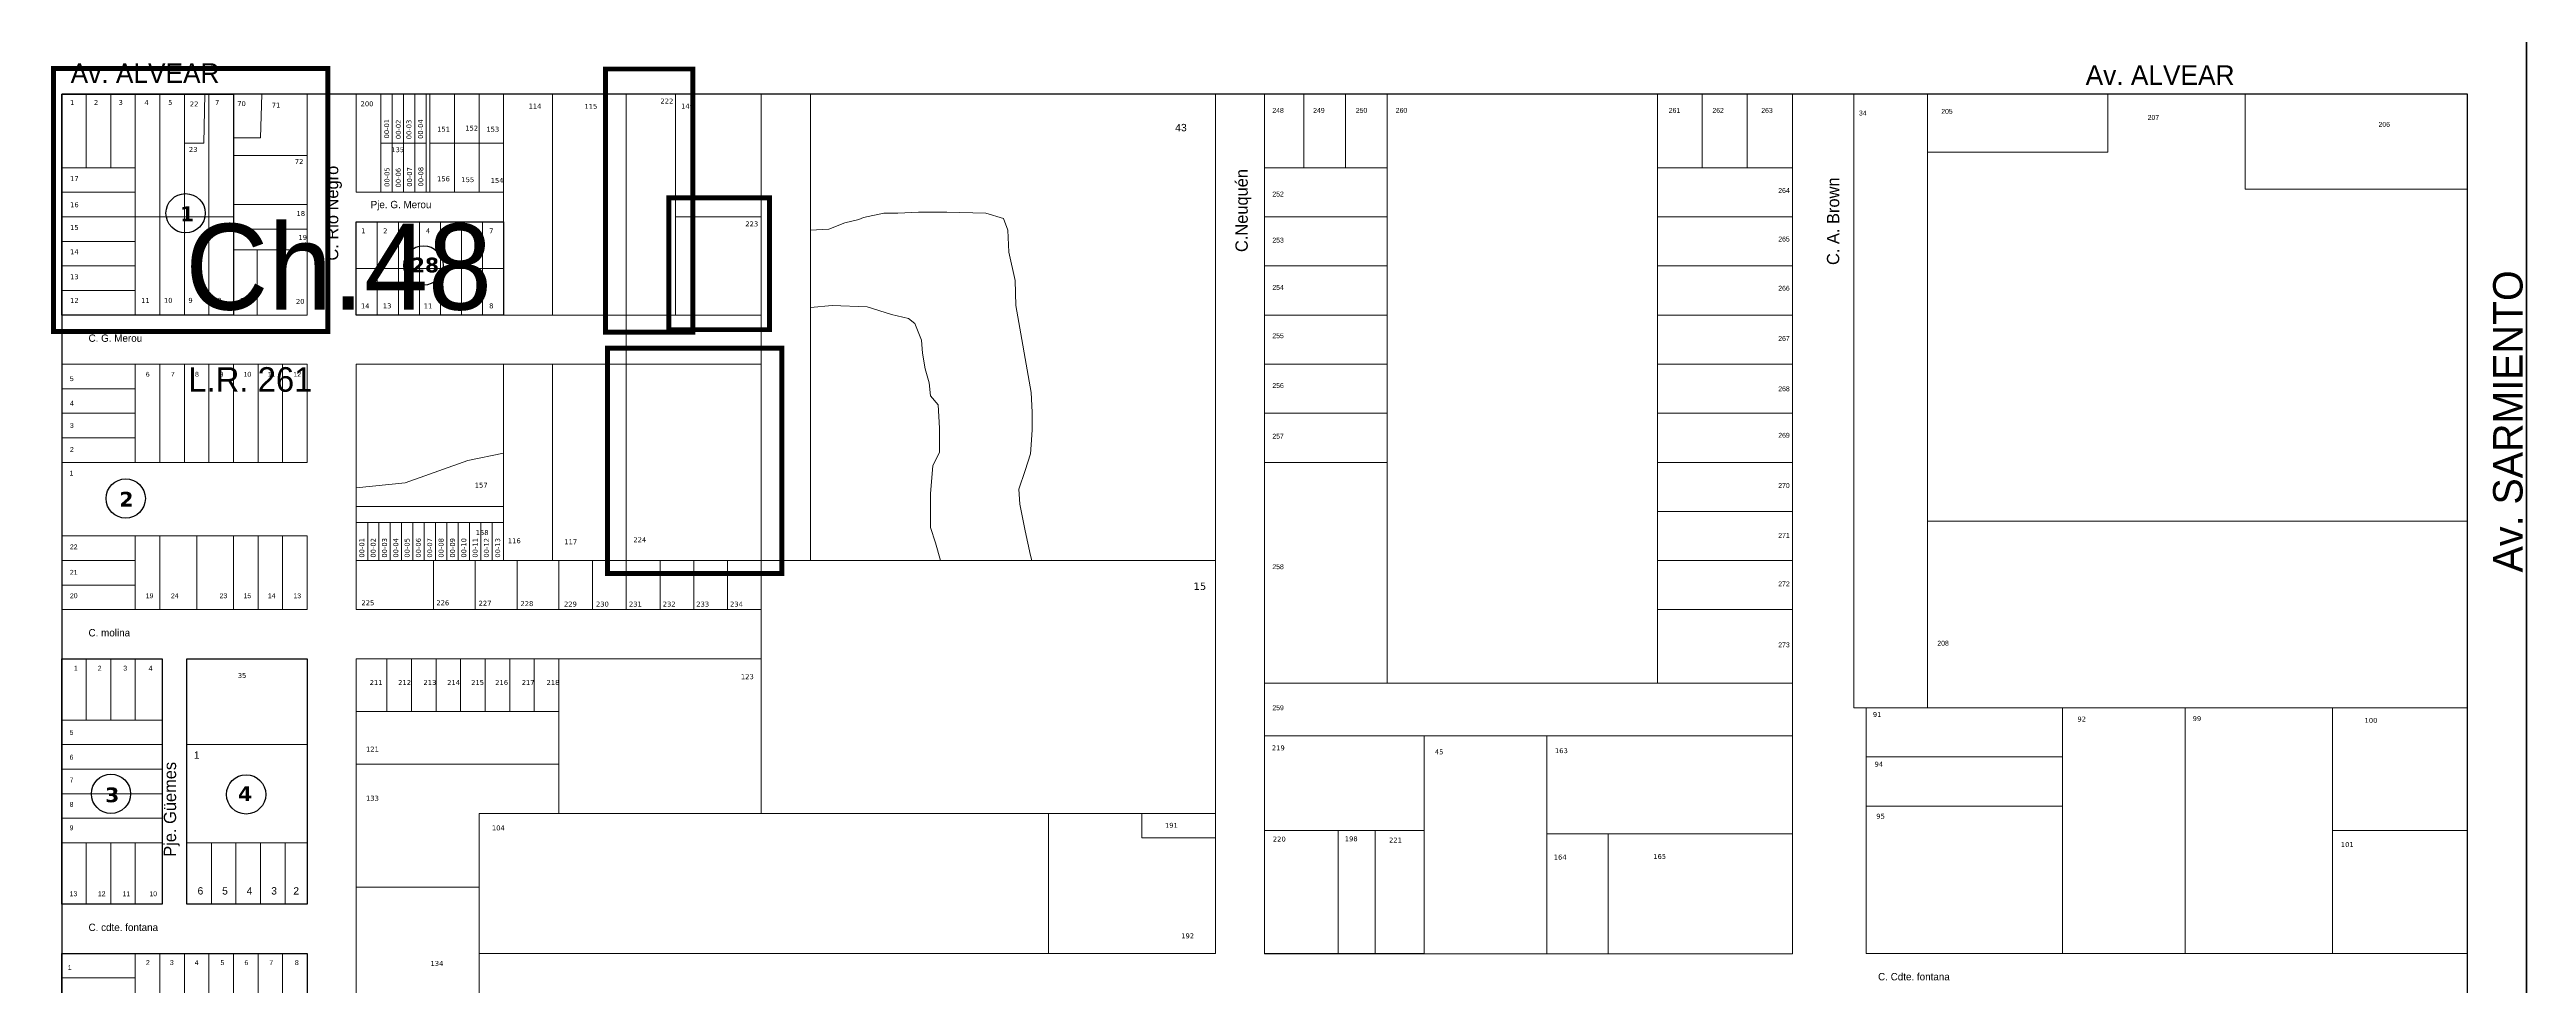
# Model space of a CAD drawing. Header units: millimetres. Extents: x 0 to 6558, y 60 to 10727.
# Drawn here: x 3195 to 4204, y 7032 to 7413 of the extents above; entities that cross this region are included whole.
import ezdxf

# ---------------------------------------------------------------- set-up
doc = ezdxf.new("R2010")
doc.units = ezdxf.units.MM
for name, color, linetype in [('0 NOMBRE DE CALLES', 255, 'Continuous'), ('0 N° DE MANZANA', 255, 'Continuous'), ('0 Nº DE LOTE', 251, 'Continuous'), ('0 SIG - CHACRAS', 253, 'Continuous'), ('0 SIG - MANZANAS', 253, 'Continuous')]:
    doc.layers.add(name, color=color, linetype=linetype)
for name, color, linetype, lineweight in [('0 N° CHACRAS', 253, 'Continuous', 35), ('0 N° DE PARCELA', 255, 'Continuous', 25), ('0 SIG - PARCELAS', 252, 'Continuous', 18), ('RECUADRO', 7, 'Continuous', 18)]:
    doc.layers.add(name, color=color, linetype=linetype, lineweight=lineweight)
doc.layers.add('auxiliares', color=3, linetype='Continuous', plot=False)
doc.styles.get("Standard").update_dxf_attribs({"font": 'arial.ttf'})
doc.styles.add('STYLE1', font='arial.ttf')

msp = doc.modelspace()

# ---------------------------------------------------------------- linework, layer by layer
at = {"layer": '0 N° DE MANZANA'}
for centre in [(3250.457, 7346.57), (3347.342, 7325.316), (3226.064, 7230.382), (3220.063, 7110.105), (3275.106, 7109.851)]:
    msp.add_circle(centre, 8, dxfattribs=at)
at = {"layer": '0 SIG - CHACRAS'}
msp.add_lwpolyline([(3199.979, 6420.105), (4179.979, 6420.105), (4179.979, 7395.105), (3199.979, 7395.105)], close=True, dxfattribs=at)
at = {"layer": '0 SIG - MANZANAS'}
for points in [[(3199.979, 7395.105), (3269.979, 7395.105), (3269.979, 7305.105), (3199.979, 7305.105)], [(3319.979, 7343.105), (3379.969, 7343.105), (3379.969, 7305.105), (3319.979, 7305.105)], [(3199.979, 7165.105), (3240.979, 7165.105), (3240.979, 7065.105), (3199.979, 7065.105)], [(3250.979, 7165.105), (3299.979, 7165.105), (3299.979, 7065.105), (3250.979, 7065.105)], [(3199.979, 7045.105), (3299.979, 7045.105), (3299.979, 6995.105), (3199.979, 6995.105)]]:
    msp.add_lwpolyline(points, close=True, dxfattribs=at)
at = {"layer": '0 SIG - PARCELAS'}
for p, q in [((3269.979, 7345.105), (3269.979, 7395.105)), ((3349.979, 7395.105), (3349.979, 7355.105)), ((3379.979, 7345.105), (3379.979, 7305.105)), ((3229.979, 7245.105), (3229.979, 7285.105)), ((3199.979, 7245.105), (3299.979, 7245.105)), ((3229.979, 7185.105), (3229.979, 7215.105))]:
    msp.add_line(p, q, dxfattribs=at)
for points in [[(3209.979, 7365.105), (3199.979, 7365.105), (3199.979, 7395.105), (3209.979, 7395.105)], [(3209.979, 7365.105), (3199.979, 7365.105), (3199.979, 7395.105), (3209.979, 7395.105)], [(3209.979, 7365.105), (3219.979, 7365.105), (3219.979, 7395.105), (3209.979, 7395.105)], [(3209.979, 7365.105), (3219.979, 7365.105), (3219.979, 7395.105), (3209.979, 7395.105)], [(3219.979, 7365.105), (3229.979, 7365.105), (3229.979, 7395.105), (3219.979, 7395.105)], [(3219.979, 7365.105), (3229.979, 7365.105), (3229.979, 7395.105), (3219.979, 7395.105)], [(3229.979, 7345.105), (3239.979, 7345.105), (3239.979, 7395.105), (3229.979, 7395.105)], [(3229.979, 7345.105), (3239.979, 7345.105), (3239.979, 7395.105), (3229.979, 7395.105)], [(3239.979, 7345.105), (3249.979, 7345.105), (3249.979, 7395.105), (3239.979, 7395.105)], [(3239.979, 7345.105), (3249.979, 7345.105), (3249.979, 7395.105), (3239.979, 7395.105)], [(3249.979, 7345.105), (3259.979, 7345.105), (3259.979, 7395.105), (3249.979, 7395.105)], [(3259.979, 7345.105), (3269.979, 7345.105), (3269.979, 7395.105), (3259.979, 7395.105)], [(3299.979, 7370.105), (3269.979, 7370.105), (3269.979, 7377.305), (3280.929, 7377.305), (3281.529, 7395.115), (3299.979, 7395.115)], [(3280.929, 7377.305), (3269.979, 7377.305), (3269.979, 7395.105), (3281.529, 7395.105)], [(3329.979, 7355.105), (3319.979, 7355.105), (3319.979, 7395.105), (3329.979, 7395.105)], [(3319.979, 7395.105), (3379.979, 7395.105), (3379.979, 7355.105), (3319.979, 7355.105)], [(3329.979, 7355.105), (3349.979, 7355.105), (3349.979, 7395.105), (3329.979, 7395.105)], [(3334.629, 7375.105), (3339.229, 7375.105), (3339.229, 7395.105), (3334.629, 7395.105)], [(3339.229, 7375.105), (3343.829, 7375.105), (3343.829, 7395.105), (3339.229, 7395.105)], [(3343.829, 7375.105), (3348.479, 7375.105), (3348.479, 7395.105), (3343.829, 7395.105)], [(3348.479, 7355.105), (3349.979, 7355.105), (3349.979, 7395.105), (3348.479, 7395.105)], [(3349.979, 7375.105), (3359.979, 7375.105), (3359.979, 7395.105), (3349.979, 7395.105)], [(3359.979, 7375.105), (3369.979, 7375.105), (3369.979, 7395.105), (3359.979, 7395.105)], [(3369.979, 7375.105), (3379.979, 7375.105), (3379.979, 7395.105), (3369.979, 7395.105)], [(3379.979, 7395.105), (3399.979, 7395.105), (3399.979, 7305.105), (3379.979, 7305.105)], [(3399.979, 7395.105), (3429.979, 7395.105), (3429.979, 7305.105), (3399.979, 7305.105)], [(3449.979, 7395.105), (3429.979, 7395.105), (3429.979, 7205.105), (3484.979, 7205.105), (3484.979, 7345.105), (3449.979, 7345.105), (3449.979, 7395.105)], [(3429.979, 7395.105), (3449.979, 7395.105), (3449.979, 7305.105), (3429.979, 7305.105)], [(3449.979, 7395.105), (3484.979, 7395.105), (3484.979, 7345.105), (3449.979, 7345.105)], [(3504.979, 7395.105), (3669.979, 7395.105), (3669.979, 7205.105), (3504.979, 7205.105)], [(3504.979, 7395.105), (3669.979, 7395.105), (3669.979, 7205.105), (3504.979, 7205.105)], [(3689.979, 7395.105), (3705.979, 7395.105), (3705.979, 7365.105), (3689.979, 7365.105)], [(3689.979, 7395.105), (3904.979, 7395.105), (3904.979, 7044.905), (3689.979, 7044.905)], [(3705.979, 7395.105), (3722.979, 7395.105), (3722.979, 7365.105), (3705.979, 7365.105)], [(3722.979, 7395.105), (3739.979, 7395.105), (3739.979, 7365.105), (3722.979, 7365.105)], [(3739.979, 7395.105), (3849.979, 7395.105), (3849.979, 7155.105), (3739.979, 7155.105)], [(3849.979, 7395.105), (3868.279, 7395.105), (3868.279, 7365.105), (3849.979, 7365.105)], [(3868.279, 7395.105), (3886.579, 7395.105), (3886.579, 7365.105), (3868.279, 7365.105)], [(3886.579, 7395.105), (3904.979, 7395.105), (3904.979, 7365.105), (3886.579, 7365.105)], [(3929.979, 7395.105), (3959.979, 7395.105), (3959.979, 7145.105), (3929.979, 7145.105)], [(3959.979, 7395.105), (4033.459, 7395.105), (4033.459, 7371.405), (3959.979, 7371.405)], [(4089.439, 7395.105), (4179.979, 7395.105), (4179.979, 7356.405), (4089.439, 7356.405)], [(3299.979, 7350.105), (3269.979, 7350.105), (3269.979, 7370.105), (3299.979, 7370.105)], [(3329.979, 7355.105), (3334.629, 7355.105), (3334.629, 7375.105), (3329.979, 7375.105)], [(3334.629, 7355.105), (3339.229, 7355.105), (3339.229, 7375.105), (3334.629, 7375.105)], [(3343.829, 7355.105), (3348.479, 7355.105), (3348.479, 7375.105), (3343.829, 7375.105)], [(3349.979, 7355.105), (3359.979, 7355.105), (3359.979, 7375.105), (3349.979, 7375.105)], [(3359.979, 7355.105), (3369.979, 7355.105), (3369.979, 7375.105), (3359.979, 7375.105)], [(3369.979, 7355.105), (3379.979, 7355.105), (3379.979, 7375.105), (3369.979, 7375.105)], [(3199.979, 7355.105), (3229.979, 7355.105), (3229.979, 7365.105), (3199.979, 7365.105)], [(3199.979, 7355.105), (3229.979, 7355.105), (3229.979, 7365.105), (3199.979, 7365.105)], [(3689.979, 7365.105), (3739.979, 7365.105), (3739.979, 7345.105), (3689.979, 7345.105)], [(3849.979, 7365.105), (3904.979, 7365.105), (3904.979, 7345.105), (3849.979, 7345.105)], [(3199.979, 7345.105), (3229.979, 7345.105), (3229.979, 7355.105), (3199.979, 7355.105)], [(3199.979, 7345.105), (3229.979, 7345.105), (3229.979, 7355.105), (3199.979, 7355.105)], [(3269.979, 7340.105), (3299.979, 7340.105), (3299.979, 7350.105), (3269.979, 7350.105)], [(3199.979, 7335.105), (3229.979, 7335.105), (3229.979, 7345.105), (3199.979, 7345.105)], [(3229.979, 7305.105), (3239.979, 7305.105), (3239.979, 7345.105), (3229.979, 7345.105)], [(3239.979, 7305.105), (3249.979, 7305.105), (3249.979, 7345.105), (3239.979, 7345.105)], [(3249.979, 7305.105), (3259.979, 7305.105), (3259.979, 7345.105), (3249.979, 7345.105)], [(3259.979, 7305.105), (3269.979, 7305.105), (3269.979, 7345.105), (3259.979, 7345.105)], [(3299.979, 7340.105), (3269.979, 7340.105), (3269.979, 7331.605), (3299.979, 7331.605)], [(3319.979, 7324.105), (3328.549, 7324.105), (3328.549, 7343.105), (3319.979, 7343.105)], [(3328.549, 7324.105), (3337.119, 7324.105), (3337.119, 7343.105), (3328.549, 7343.105)], [(3337.119, 7324.105), (3345.689, 7324.105), (3345.689, 7343.105), (3337.119, 7343.105)], [(3345.689, 7324.105), (3354.259, 7324.105), (3354.259, 7343.105), (3345.689, 7343.105)], [(3354.259, 7324.105), (3362.829, 7324.105), (3362.829, 7343.105), (3354.259, 7343.105)], [(3362.829, 7324.105), (3371.399, 7324.105), (3371.399, 7343.105), (3362.829, 7343.105)], [(3371.399, 7324.105), (3379.969, 7324.105), (3379.969, 7343.105), (3371.399, 7343.105)], [(3449.979, 7345.105), (3484.979, 7345.105), (3484.979, 7305.105), (3449.979, 7305.105)], [(3689.979, 7345.105), (3739.979, 7345.105), (3739.979, 7325.105), (3689.979, 7325.105)], [(3849.979, 7345.105), (3904.979, 7345.105), (3904.979, 7325.105), (3849.979, 7325.105)], [(3199.979, 7325.105), (3229.979, 7325.105), (3229.979, 7335.105), (3199.979, 7335.105)], [(3199.979, 7315.105), (3229.979, 7315.105), (3229.979, 7325.105), (3199.979, 7325.105)], [(3269.979, 7305.105), (3279.629, 7305.105), (3279.629, 7331.605), (3269.979, 7331.605)], [(3299.979, 7331.605), (3279.629, 7331.605), (3279.629, 7305.105), (3299.979, 7305.105)], [(3689.979, 7325.105), (3739.979, 7325.105), (3739.979, 7305.105), (3689.979, 7305.105)], [(3849.979, 7325.105), (3904.979, 7325.105), (3904.979, 7305.105), (3849.979, 7305.105)], [(3199.979, 7305.105), (3229.979, 7305.105), (3229.979, 7315.105), (3199.979, 7315.105)], [(3319.979, 7305.105), (3328.549, 7305.105), (3328.549, 7324.105), (3319.979, 7324.105)], [(3328.549, 7305.105), (3337.119, 7305.105), (3337.119, 7324.105), (3328.549, 7324.105)], [(3337.119, 7305.105), (3345.689, 7305.105), (3345.689, 7324.105), (3337.119, 7324.105)], [(3345.689, 7305.105), (3354.259, 7305.105), (3354.259, 7324.105), (3345.689, 7324.105)], [(3354.259, 7305.105), (3362.829, 7305.105), (3362.829, 7324.105), (3354.259, 7324.105)], [(3362.829, 7305.105), (3371.399, 7305.105), (3371.399, 7324.105), (3362.829, 7324.105)], [(3371.399, 7305.105), (3379.969, 7305.105), (3379.969, 7324.105), (3371.399, 7324.105)], [(3689.979, 7305.105), (3739.979, 7305.105), (3739.979, 7285.105), (3689.979, 7285.105)], [(3849.979, 7305.105), (3904.979, 7305.105), (3904.979, 7285.105), (3849.979, 7285.105)], [(3199.979, 7275.105), (3229.979, 7275.105), (3229.979, 7285.105), (3199.979, 7285.105)], [(3229.979, 7245.105), (3239.979, 7245.105), (3239.979, 7285.105), (3229.979, 7285.105)], [(3239.979, 7245.105), (3249.979, 7245.105), (3249.979, 7285.105), (3239.979, 7285.105)], [(3249.979, 7245.105), (3259.979, 7245.105), (3259.979, 7285.105), (3249.979, 7285.105)], [(3259.979, 7245.105), (3269.979, 7245.105), (3269.979, 7285.105), (3259.979, 7285.105)], [(3269.979, 7245.105), (3279.979, 7245.105), (3279.979, 7285.105), (3269.979, 7285.105)], [(3279.979, 7245.105), (3289.979, 7245.105), (3289.979, 7285.105), (3279.979, 7285.105)], [(3289.979, 7245.105), (3299.979, 7245.105), (3299.979, 7285.105), (3289.979, 7285.105)], [(3319.979, 7285.105), (3319.979, 7234.755), (3339.884, 7236.702), (3365.466, 7245.834), (3379.979, 7248.785), (3379.979, 7285.105)], [(3379.979, 7285.105), (3399.979, 7285.105), (3399.979, 7205.105), (3379.979, 7205.105)], [(3399.979, 7285.105), (3429.979, 7285.105), (3429.979, 7205.105), (3399.979, 7205.105)], [(3429.979, 7285.105), (3484.979, 7285.105), (3484.979, 7205.105), (3429.979, 7205.105)], [(3689.979, 7285.105), (3739.979, 7285.105), (3739.979, 7265.105), (3689.979, 7265.105)], [(3849.979, 7285.105), (3904.979, 7285.105), (3904.979, 7265.105), (3849.979, 7265.105)], [(3199.979, 7265.105), (3229.979, 7265.105), (3229.979, 7275.105), (3199.979, 7275.105)], [(3199.979, 7255.105), (3229.979, 7255.105), (3229.979, 7265.105), (3199.979, 7265.105)], [(3689.979, 7265.105), (3739.979, 7265.105), (3739.979, 7245.105), (3689.979, 7245.105)], [(3849.979, 7265.105), (3904.979, 7265.105), (3904.979, 7245.105), (3849.979, 7245.105)], [(3199.979, 7245.105), (3229.979, 7245.105), (3229.979, 7255.105), (3199.979, 7255.105)], [(3319.979, 7234.755), (3319.979, 7227.055), (3379.979, 7227.055), (3379.979, 7248.785), (3365.466, 7245.834), (3339.884, 7236.702)], [(3689.979, 7245.105), (3739.979, 7245.105), (3739.979, 7155.105), (3689.979, 7155.105)], [(3849.979, 7245.105), (3904.979, 7245.105), (3904.979, 7225.105), (3849.979, 7225.105)], [(3319.979, 7205.105), (3379.979, 7205.105), (3379.979, 7227.055), (3319.979, 7227.055)], [(3849.979, 7225.105), (3904.979, 7225.105), (3904.979, 7205.105), (3849.979, 7205.105)], [(3199.979, 7205.105), (3229.979, 7205.105), (3229.979, 7215.105), (3199.979, 7215.105)], [(3229.979, 7215.105), (3229.979, 7185.105), (3239.979, 7185.105), (3239.979, 7215.105)], [(3239.979, 7215.105), (3239.979, 7185.105), (3254.979, 7185.105), (3254.979, 7215.105)], [(3254.979, 7215.105), (3254.979, 7185.105), (3269.979, 7185.105), (3269.979, 7215.105)], [(3269.979, 7215.105), (3269.979, 7185.105), (3279.979, 7185.105), (3279.979, 7215.105)], [(3279.979, 7215.105), (3279.979, 7185.105), (3289.979, 7185.105), (3289.979, 7215.105)], [(3289.979, 7215.105), (3289.979, 7185.105), (3299.979, 7185.105), (3299.979, 7215.105)], [(3319.979, 7205.105), (3324.629, 7205.105), (3324.629, 7220.655), (3319.979, 7220.655)], [(3319.979, 7205.105), (3324.629, 7205.105), (3324.629, 7220.655), (3319.979, 7220.655)], [(3324.629, 7205.105), (3329.229, 7205.105), (3329.229, 7220.655), (3324.629, 7220.655)], [(3324.629, 7205.105), (3329.229, 7205.105), (3329.229, 7220.655), (3324.629, 7220.655)], [(3329.229, 7205.105), (3333.829, 7205.105), (3333.829, 7220.655), (3329.229, 7220.655)], [(3329.229, 7205.105), (3333.829, 7205.105), (3333.829, 7220.655), (3329.229, 7220.655)], [(3333.829, 7205.105), (3338.429, 7205.105), (3338.429, 7220.655), (3333.829, 7220.655)], [(3333.829, 7205.105), (3338.429, 7205.105), (3338.429, 7220.655), (3333.829, 7220.655)], [(3338.429, 7205.105), (3343.029, 7205.105), (3343.029, 7220.655), (3338.429, 7220.655)], [(3338.429, 7205.105), (3343.029, 7205.105), (3343.029, 7220.655), (3338.429, 7220.655)], [(3343.029, 7205.105), (3347.629, 7205.105), (3347.629, 7220.655), (3343.029, 7220.655)], [(3343.029, 7205.105), (3347.629, 7205.105), (3347.629, 7220.655), (3343.029, 7220.655)], [(3347.629, 7205.105), (3352.279, 7205.105), (3352.279, 7220.655), (3347.629, 7220.655)], [(3347.629, 7205.105), (3352.279, 7205.105), (3352.279, 7220.655), (3347.629, 7220.655)], [(3352.279, 7205.105), (3356.929, 7205.105), (3356.929, 7220.655), (3352.279, 7220.655)], [(3352.279, 7205.105), (3356.929, 7205.105), (3356.929, 7220.655), (3352.279, 7220.655)], [(3356.929, 7205.105), (3361.529, 7205.105), (3361.529, 7220.655), (3356.929, 7220.655)], [(3356.929, 7205.105), (3361.529, 7205.105), (3361.529, 7220.655), (3356.929, 7220.655)], [(3361.529, 7205.105), (3366.129, 7205.105), (3366.129, 7220.655), (3361.529, 7220.655)], [(3361.529, 7205.105), (3366.129, 7205.105), (3366.129, 7220.655), (3361.529, 7220.655)], [(3366.129, 7205.105), (3370.729, 7205.105), (3370.729, 7220.655), (3366.129, 7220.655)], [(3366.129, 7205.105), (3370.729, 7205.105), (3370.729, 7220.655), (3366.129, 7220.655)], [(3370.729, 7205.105), (3375.329, 7205.105), (3375.329, 7220.655), (3370.729, 7220.655)], [(3370.729, 7205.105), (3375.329, 7205.105), (3375.329, 7220.655), (3370.729, 7220.655)], [(3375.329, 7205.105), (3379.979, 7205.105), (3379.979, 7220.655), (3375.329, 7220.655)], [(3375.329, 7205.105), (3379.979, 7205.105), (3379.979, 7220.655), (3375.329, 7220.655)], [(3959.979, 7221.105), (4179.979, 7221.105), (4179.979, 7145.105), (3959.979, 7145.105)], [(3199.979, 7195.105), (3229.979, 7195.105), (3229.979, 7205.105), (3199.979, 7205.105)], [(3319.979, 7205.105), (3351.479, 7205.105), (3351.479, 7185.105), (3319.979, 7185.105)], [(3351.479, 7185.105), (3368.479, 7185.105), (3368.479, 7205.105), (3351.479, 7205.105)], [(3368.479, 7205.105), (3385.479, 7205.105), (3385.479, 7185.105), (3368.479, 7185.105)], [(3385.479, 7185.105), (3402.479, 7185.105), (3402.479, 7205.105), (3385.479, 7205.105)], [(3402.479, 7205.105), (3416.229, 7205.105), (3416.229, 7185.105), (3402.479, 7185.105)], [(3416.229, 7185.105), (3429.979, 7185.105), (3429.979, 7205.105), (3416.229, 7205.105)], [(3429.979, 7205.105), (3443.729, 7205.105), (3443.729, 7185.105), (3429.979, 7185.105)], [(3443.729, 7185.105), (3457.479, 7185.105), (3457.479, 7205.105), (3443.729, 7205.105)], [(3457.479, 7205.105), (3471.229, 7205.105), (3471.229, 7185.105), (3457.479, 7185.105)], [(3471.229, 7185.105), (3484.979, 7185.105), (3484.979, 7205.105), (3471.229, 7205.105)], [(3484.979, 7205.105), (3669.979, 7205.105), (3669.979, 7102.105), (3484.979, 7102.105)], [(3849.979, 7205.105), (3904.979, 7205.105), (3904.979, 7185.105), (3849.979, 7185.105)], [(3199.979, 7185.105), (3229.979, 7185.105), (3229.979, 7195.105), (3199.979, 7195.105)], [(3849.979, 7185.105), (3904.979, 7185.105), (3904.979, 7155.105), (3849.979, 7155.105)], [(3209.979, 7165.105), (3199.979, 7165.105), (3199.979, 7140.105), (3209.979, 7140.105)], [(3219.979, 7165.105), (3209.979, 7165.105), (3209.979, 7140.105), (3219.979, 7140.105)], [(3229.979, 7165.105), (3219.979, 7165.105), (3219.979, 7140.105), (3229.979, 7140.105)], [(3240.979, 7165.105), (3229.979, 7165.105), (3229.979, 7140.105), (3240.979, 7140.105)], [(3250.979, 7165.105), (3299.979, 7165.105), (3299.979, 7130.105), (3250.979, 7130.105)], [(3319.979, 7143.605), (3402.479, 7143.605), (3402.479, 7165.105), (3319.979, 7165.105)], [(3319.979, 7165.105), (3332.479, 7165.105), (3332.479, 7143.605), (3319.979, 7143.605)], [(3332.479, 7165.105), (3342.479, 7165.105), (3342.479, 7143.605), (3332.479, 7143.605)], [(3342.479, 7165.105), (3352.479, 7165.105), (3352.479, 7143.605), (3342.479, 7143.605)], [(3352.479, 7165.105), (3362.479, 7165.105), (3362.479, 7143.605), (3352.479, 7143.605)], [(3362.479, 7165.105), (3372.479, 7165.105), (3372.479, 7143.605), (3362.479, 7143.605)], [(3372.479, 7165.105), (3382.479, 7165.105), (3382.479, 7143.605), (3372.479, 7143.605)], [(3382.479, 7165.105), (3392.479, 7165.105), (3392.479, 7143.605), (3382.479, 7143.605)], [(3392.479, 7165.105), (3402.479, 7165.105), (3402.479, 7143.605), (3392.479, 7143.605)], [(3402.479, 7102.105), (3484.979, 7102.105), (3484.979, 7165.105), (3402.479, 7165.105)], [(3402.479, 7102.105), (3484.979, 7102.105), (3484.979, 7165.105), (3402.479, 7165.105)], [(3689.979, 7155.105), (3904.979, 7155.105), (3904.979, 7133.735), (3689.979, 7133.735)], [(3319.979, 7122.105), (3402.479, 7122.105), (3402.479, 7143.605), (3319.979, 7143.605)], [(3319.979, 7122.105), (3402.479, 7122.105), (3402.479, 7143.605), (3319.979, 7143.605)], [(3934.979, 7145.105), (4014.979, 7145.105), (4014.979, 7125.105), (3934.979, 7125.105)], [(4014.979, 7145.105), (4064.979, 7145.105), (4064.979, 7045.105), (4014.979, 7045.105)], [(4064.979, 7145.105), (4124.979, 7145.105), (4124.979, 7045.105), (4064.979, 7045.105)], [(4124.979, 7145.105), (4179.979, 7145.105), (4179.979, 7095.105), (4124.979, 7095.105)], [(3240.979, 7140.105), (3199.979, 7140.105), (3199.979, 7130.105), (3240.979, 7130.105)], [(3689.979, 7133.735), (3754.979, 7133.735), (3754.979, 7095.105), (3689.979, 7095.105)], [(3754.979, 7133.735), (3804.979, 7133.735), (3804.979, 7044.905), (3754.979, 7044.905)], [(3804.979, 7133.735), (3904.979, 7133.735), (3904.979, 7093.735), (3804.979, 7093.735)], [(3240.979, 7130.105), (3199.979, 7130.105), (3199.979, 7120.105), (3240.979, 7120.105)], [(3250.979, 7130.105), (3299.979, 7130.105), (3299.979, 7090.105), (3250.979, 7090.105)], [(3934.979, 7125.105), (4014.979, 7125.105), (4014.979, 7105.105), (3934.979, 7105.105)], [(3240.979, 7120.105), (3199.979, 7120.105), (3199.979, 7110.105), (3240.979, 7110.105)], [(3319.979, 7072.105), (3369.979, 7072.105), (3369.979, 7102.105), (3402.479, 7102.105), (3402.479, 7122.105), (3319.979, 7122.105)], [(3319.979, 7072.105), (3369.979, 7072.105), (3369.979, 7102.105), (3402.479, 7102.105), (3402.479, 7122.105), (3319.979, 7122.105)], [(3240.979, 7110.105), (3199.979, 7110.105), (3199.979, 7100.105), (3240.979, 7100.105)], [(3934.979, 7105.105), (4014.979, 7105.105), (4014.979, 7045.105), (3934.979, 7045.105)], [(3240.979, 7100.105), (3199.979, 7100.105), (3199.979, 7090.105), (3240.979, 7090.105)], [(3369.979, 7102.105), (3601.949, 7102.105), (3601.949, 7045.105), (3369.979, 7045.105)], [(3369.979, 7102.105), (3601.949, 7102.105), (3601.949, 7045.105), (3369.979, 7045.105)], [(3669.979, 7102.105), (3639.979, 7102.105), (3639.979, 7092.105), (3669.979, 7092.105)], [(3689.979, 7095.105), (3719.979, 7095.105), (3719.979, 7045.105), (3689.979, 7045.105)], [(3719.979, 7095.105), (3734.979, 7095.105), (3734.979, 7045.105), (3719.979, 7045.105)], [(3734.979, 7095.105), (3754.979, 7095.105), (3754.979, 7045.105), (3734.979, 7045.105)], [(3804.979, 7093.735), (3829.979, 7093.735), (3829.979, 7044.905), (3804.979, 7044.905)], [(3829.979, 7093.735), (3904.979, 7093.735), (3904.979, 7044.905), (3829.979, 7044.905)], [(4124.979, 7095.105), (4179.979, 7095.105), (4179.979, 7045.105), (4124.979, 7045.105)], [(3209.979, 7090.105), (3199.979, 7090.105), (3199.979, 7065.105), (3209.979, 7065.105)], [(3219.979, 7090.105), (3209.979, 7090.105), (3209.979, 7065.105), (3219.979, 7065.105)], [(3229.979, 7090.105), (3219.979, 7090.105), (3219.979, 7065.105), (3229.979, 7065.105)], [(3240.979, 7090.105), (3229.979, 7090.105), (3229.979, 7065.105), (3240.979, 7065.105)], [(3260.979, 7090.105), (3250.979, 7090.105), (3250.979, 7065.105), (3260.979, 7065.105)], [(3270.979, 7090.105), (3260.979, 7090.105), (3260.979, 7065.105), (3270.979, 7065.105)], [(3280.979, 7090.105), (3270.979, 7090.105), (3270.979, 7065.105), (3280.979, 7065.105)], [(3290.979, 7090.105), (3280.979, 7090.105), (3280.979, 7065.105), (3290.979, 7065.105)], [(3299.979, 7090.105), (3290.979, 7090.105), (3290.979, 7065.105), (3299.979, 7065.105)], [(3319.979, 7072.105), (3369.979, 7072.105), (3369.979, 6995.105), (3319.979, 6995.105)], [(3319.979, 7072.105), (3369.979, 7072.105), (3369.979, 6995.105), (3319.979, 6995.105)], [(3199.979, 7035.105), (3229.979, 7035.105), (3229.979, 7045.105), (3199.979, 7045.105)], [(3239.979, 7045.105), (3229.979, 7045.105), (3229.979, 7020.105), (3239.979, 7020.105)], [(3249.979, 7045.105), (3239.979, 7045.105), (3239.979, 7020.105), (3249.979, 7020.105)], [(3259.979, 7045.105), (3249.979, 7045.105), (3249.979, 7020.105), (3259.979, 7020.105)], [(3269.979, 7045.105), (3259.979, 7045.105), (3259.979, 7020.105), (3269.979, 7020.105)], [(3279.979, 7045.105), (3269.979, 7045.105), (3269.979, 7020.105), (3279.979, 7020.105)], [(3289.979, 7045.105), (3279.979, 7045.105), (3279.979, 7020.105), (3289.979, 7020.105)], [(3299.979, 7045.105), (3289.979, 7045.105), (3289.979, 7020.105), (3299.979, 7020.105)], [(3199.979, 7025.105), (3229.979, 7025.105), (3229.979, 7035.105), (3199.979, 7035.105)]]:
    msp.add_lwpolyline(points, close=True, dxfattribs=at)
for points in [[(3249.979, 7395.105), (3249.979, 7375.105), (3257.919, 7375.105), (3258.249, 7395.105), (3249.979, 7395.105)], [(3258.249, 7395.105), (3257.919, 7375.105), (3249.979, 7375.105), (3249.979, 7345.105), (3259.979, 7345.105), (3259.979, 7395.105), (3258.249, 7395.105)], [(3249.979, 7395.105), (3249.979, 7375.105), (3257.919, 7375.105), (3258.249, 7395.105), (3249.979, 7395.105)], [(3504.979, 7339.732), (3504.979, 7395.105), (3669.979, 7395.105), (3669.979, 7205.105), (3595.193, 7205.105), (3594.593, 7207.104), (3592.425, 7217.212), (3590.257, 7228.042), (3589.896, 7234.178), (3592.425, 7241.759), (3594.593, 7248.618), (3594.954, 7252.228), (3595.315, 7258.365), (3595.315, 7265.585), (3594.954, 7273.527), (3594.954, 7273.527), (3588.695, 7309.042), (3588.333, 7319.15), (3585.804, 7330.702), (3585.443, 7339.727), (3583.637, 7344.42), (3576.411, 7346.586), (3560.514, 7346.946), (3548.953, 7346.946), (3540.643, 7346.586), (3534.863, 7346.586), (3526.553, 7344.781), (3524.747, 7344.059), (3518.966, 7342.615), (3512.463, 7340.088), (3504.979, 7339.732), (3504.979, 7395.105), (3669.979, 7395.105)], [(4179.979, 7395.105), (3929.979, 7395.105), (3929.979, 7145.105), (3934.979, 7145.105), (3934.979, 7045.105), (4179.979, 7045.105), (4179.979, 7395.105)], [(4033.459, 7395.105), (4089.439, 7395.105), (4089.439, 7356.405), (4179.979, 7356.405), (4179.979, 7221.105), (3959.979, 7221.105), (3959.979, 7371.405), (4033.459, 7371.405), (4033.459, 7395.105)], [(3504.979, 7308.156), (3513.861, 7309.001), (3528.069, 7308.475), (3538.067, 7305.321), (3544.908, 7303.743), (3547.539, 7301.64), (3550.17, 7294.805), (3550.697, 7289.547), (3551.749, 7283.238), (3553.328, 7277.454), (3553.854, 7272.196), (3557.011, 7268.516), (3557.538, 7259.051), (3557.538, 7249.061), (3554.906, 7243.803), (3553.854, 7232.236), (3553.854, 7218.566), (3555.959, 7212.256), (3557.947, 7205.105), (3504.979, 7205.105), (3504.979, 7308.156)], [(3601.949, 7102.105), (3601.949, 7045.105), (3669.979, 7045.105), (3669.979, 7092.105), (3639.979, 7092.105), (3639.979, 7102.105), (3601.949, 7102.105)], [(3601.949, 7102.105), (3601.949, 7045.105), (3669.979, 7045.105), (3669.979, 7092.105), (3639.979, 7092.105), (3639.979, 7102.105), (3601.949, 7102.105)]]:
    msp.add_lwpolyline(points, dxfattribs=at)
at = {"layer": 'auxiliares', "lineweight": 50, "const_width": 2}
for points in [[(3196.628, 7405.564), (3308.394, 7405.564), (3308.394, 7298.38), (3196.628, 7298.38)], [(3421.498, 7405.345), (3457.129, 7405.345), (3457.129, 7298.162), (3421.498, 7298.162)], [(3447.35, 7352.803), (3488.279, 7352.803), (3488.279, 7299.162), (3447.35, 7299.162)], [(3422.363, 7291.599), (3493.325, 7291.599), (3493.325, 7199.823), (3422.363, 7199.823)]]:
    msp.add_lwpolyline(points, close=True, dxfattribs=at)
at = {"layer": 'RECUADRO', "color": 7, "lineweight": 60}
msp.add_lwpolyline([(0, 308.868), (4204, 308.868), (4204, 10726.868), (0, 10726.868)], close=True, dxfattribs=at)

# ---------------------------------------------------------------- texts
at = {"layer": '0 NOMBRE DE CALLES', "linetype": 'Continuous', "char_height": 8, "width": 783.33333, "attachment_point": 4}
for insert in [(3203.634, 7403.627), (4024.437, 7402.831)]:
    msp.add_mtext('\\pt16;{\\fBankGothic Lt BT|b0|i0|c0|p34;Av. ALVEAR}', dxfattribs=dict(at, insert=insert))
at = {"layer": '0 NOMBRE DE CALLES', "char_height": 5, "width": 783.33333, "attachment_point": 4, "rotation": 90}
for s, insert in [('\\pt10;{\\fBankGothic Lt BT|b0|i0|c0|p34;C. Rio Negro}', (3310.896, 7327.272)), ('\\pt10;{\\fBankGothic Lt BT|b0|i0|c0|p34;C.Neuquén}', (3681.37, 7330.763)), ('\\pt10;{\\fBankGothic Lt BT|b0|i0|c0|p34;C. A. Brown}', (3921.584, 7325.48)), ('\\pt10;{\\fBankGothic Lt BT|b0|i0|c0|p34;Pje. Güemes}', (3244.846, 7084.434))]:
    msp.add_mtext(s, dxfattribs=dict(at, insert=insert))
at = {"layer": '0 NOMBRE DE CALLES', "color": 4, "linetype": 'Continuous', "char_height": 3, "width": 783.33333, "attachment_point": 4}
for s, insert in [('\\pt6;{\\fBankGothic Lt BT|b0|i0|c0|p34;\\C256;Pje. G. Merou}', (3325.834, 7349.664)), ('\\pt9.9999;{\\fBankGothic Lt BT|b0|i0|c0|p34;\\C256;C. G. Merou}', (3210.925, 7295.676)), ('\\pt9.9999;{\\fBankGothic Lt BT|b0|i0|c0|p34;\\C256;C. molina}', (3210.925, 7175.676)), ('\\pt9.9999;{\\fBankGothic Lt BT|b0|i0|c0|p34;\\C256;C. cdte. fontana}', (3210.925, 7055.676)), ('\\pt9.9999;{\\fBankGothic Lt BT|b0|i0|c0|p34;\\C256;C. Cdte. fontana}', (3939.886, 7035.574))]:
    msp.add_mtext(s, dxfattribs=dict(at, insert=insert))
at = {"layer": '0 NOMBRE DE CALLES', "color": 4, "linetype": 'Continuous', "insert": (4196.495, 7200.275), "char_height": 12, "width": 783.33333, "attachment_point": 4, "rotation": 90}
msp.add_mtext('\\pt24;{\\fBankGothic Lt BT|b0|i0|c0|p34;\\C256;Av. SARMIENTO}', dxfattribs=at)
at = {"layer": '0 N° CHACRAS', "linetype": 'Continuous', "insert": (3250.34, 7324.54), "char_height": 35, "width": 338.88889, "attachment_point": 4}
msp.add_mtext('{\\fBankGothic Lt BT|b0|i0|c0|p34;Ch.48}', dxfattribs=at)
at = {"layer": '0 N° DE MANZANA', "char_height": 6, "width": 338.88889, "attachment_point": 4}
for s, insert in [('{\\fVerdana|b1|i0|c0|p34;1}', (3248.242, 7346.328)), ('{\\fVerdana|b1|i0|c0|p34;28}', (3342.247, 7325.422)), ('{\\fVerdana|b1|i0|c0|p34;2}', (3223.479, 7230.085)), ('{\\fVerdana|b1|i0|c0|p34;3}', (3217.69, 7109.6)), ('{\\fVerdana|b1|i0|c0|p34;4}', (3271.833, 7110.124))]:
    msp.add_mtext(s, dxfattribs=dict(at, insert=insert))
at = {"layer": '0 N° DE PARCELA', "char_height": 2, "attachment_point": 4, "style": 'STYLE1'}
for s, insert in [('\\pt6;{\\fVerdana|b0|i0|c0|p34;1}', (3203.406, 7391.673)), ('\\pt6;{\\fVerdana|b0|i0|c0|p34;2}', (3213.131, 7391.673)), ('\\pt6;{\\fVerdana|b0|i0|c0|p34;3}', (3223.149, 7391.673)), ('\\pt6;{\\fVerdana|b0|i0|c0|p34;4}', (3233.696, 7391.673)), ('\\pt6;{\\fVerdana|b0|i0|c0|p34;5}', (3243.348, 7391.673)), ('\\pt6;{\\fVerdana|b0|i0|c0|p34;22}', (3252.2, 7391.061)), ('\\pt4;{\\fVerdana|b0|i0|c0|p34;7}', (3262.454, 7391.673)), ('\\pt8;{\\fVerdana|b0|i0|c0|p34;70}', (3271.506, 7391.209)), ('\\pt8;{\\fVerdana|b0|i0|c0|p34;71}', (3285.569, 7390.607)), ('\\pt4;{\\fVerdana|b0|i0|c0|p34;200}', (3321.744, 7391.124)), ('\\pt8;{\\fVerdana|b0|i0|c0|p34;114}', (3390.181, 7390.2)), ('\\pt8;{\\fVerdana|b0|i0|c0|p34;115}', (3412.925, 7390.087)), ('\\pt8;{\\fVerdana|b0|i0|c0|p34;222}', (3443.898, 7392.269)), ('\\pt8;{\\fVerdana|b0|i0|c0|p34;149}', (3452.312, 7390.185)), ('248', (3693.15, 7388.456)), ('249', (3709.767, 7388.456)), ('250', (3727.148, 7388.456)), ('260', (3743.409, 7388.456)), ('261', (3854.629, 7388.456)), ('262', (3872.395, 7388.456)), ('263', (3892.293, 7388.456)), ('{\\C7;34}', (3932.099, 7387.378)), ('205', (3965.611, 7388.052)), ('207', (4049.724, 7385.58)), ('\\pt8;{\\fVerdana|b0|i0|c0|p34;151}', (3352.926, 7380.78)), ('\\pt8;{\\fVerdana|b0|i0|c0|p34;152}', (3364.378, 7381.216)), ('\\pt8;{\\fVerdana|b0|i0|c0|p34;153}', (3372.969, 7380.78)), ('206', (4143.732, 7382.755)), ('\\pt4;{\\fVerdana|b0|i0|c0|p34;23}', (3251.814, 7372.543)), ('\\pt8;{\\fVerdana|b0|i0|c0|p34;72}', (3294.963, 7367.689)), ('\\pt8;{\\fVerdana|b0|i0|c0|p34;135}', (3334.222, 7372.443)), ('\\pt4;{\\fVerdana|b0|i0|c0|p34;17}', (3203.406, 7360.678)), ('\\pt8;{\\fVerdana|b0|i0|c0|p34;156}', (3352.897, 7360.586)), ('\\pt8;{\\fVerdana|b0|i0|c0|p34;155}', (3362.778, 7360.238)), ('\\pt8;{\\fVerdana|b0|i0|c0|p34;154}', (3374.71, 7359.89)), ('252', (3693.15, 7354.368)), ('264', (3899.231, 7355.81)), ('\\pt4;{\\fVerdana|b0|i0|c0|p34;16}', (3203.406, 7350.02)), ('\\pt4;{\\fVerdana|b0|i0|c0|p34;18}', (3295.636, 7346.438)), ('\\pt4;{\\fVerdana|b0|i0|c0|p34;15}', (3203.406, 7340.769)), ('\\pt4;{\\fVerdana|b0|i0|c0|p34;19}', (3296.415, 7336.702)), ('\\pt6;{\\fVerdana|b0|i0|c0|p34;1}', (3322.008, 7339.42)), ('\\pt6;{\\fVerdana|b0|i0|c0|p34;2}', (3330.947, 7339.42)), ('\\pt6;{\\fVerdana|b0|i0|c0|p34;3}', (3339.639, 7339.42)), ('\\pt6;{\\fVerdana|b0|i0|c0|p34;4}', (3348.331, 7339.42)), ('\\pt6;{\\fVerdana|b0|i0|c0|p34;5}', (3356.778, 7339.42)), ('\\pt6;{\\fVerdana|b0|i0|c0|p34;6}', (3365.591, 7339.42)), ('\\pt6;{\\fVerdana|b0|i0|c0|p34;7}', (3374.119, 7339.42)), ('\\pt8;{\\fVerdana|b0|i0|c0|p34;223}', (3478.468, 7342.197)), ('253', (3693.15, 7335.604)), ('265', (3899.231, 7336.046)), ('\\pt4;{\\fVerdana|b0|i0|c0|p34;14}', (3203.406, 7330.846)), ('\\pt4;{\\fVerdana|b0|i0|c0|p34;13}', (3203.406, 7320.678)), ('254', (3693.15, 7316.339)), ('266', (3899.231, 7316.012)), ('\\pt4;{\\fVerdana|b0|i0|c0|p34;12}', (3203.406, 7311.068)), ('\\pt4;{\\fVerdana|b0|i0|c0|p34;11}', (3232.342, 7311.068)), ('\\pt4;{\\fVerdana|b0|i0|c0|p34;10}', (3241.66, 7311.068)), ('\\pt4;{\\fVerdana|b0|i0|c0|p34;9}', (3251.592, 7311.068)), ('\\pt4;{\\fVerdana|b0|i0|c0|p34;8}', (3263.24, 7311.068)), ('\\pt4;{\\fVerdana|b0|i0|c0|p34;21}', (3272.681, 7311.068)), ('\\pt4;{\\fVerdana|b0|i0|c0|p34;20}', (3295.418, 7310.635)), ('\\pt6;{\\fVerdana|b0|i0|c0|p34;14}', (3321.883, 7308.814)), ('\\pt6;{\\fVerdana|b0|i0|c0|p34;13}', (3330.821, 7308.814)), ('\\pt6;{\\fVerdana|b0|i0|c0|p34;12}', (3339.596, 7308.814)), ('\\pt6;{\\fVerdana|b0|i0|c0|p34;11}', (3347.468, 7308.814)), ('\\pt6;{\\fVerdana|b0|i0|c0|p34;10}', (3356.571, 7308.814)), ('\\pt6;{\\fVerdana|b0|i0|c0|p34;9}', (3365.017, 7308.814)), ('\\pt6;{\\fVerdana|b0|i0|c0|p34;8}', (3374.119, 7308.814)), ('255', (3693.15, 7296.664)), ('267', (3899.231, 7295.543)), ('5', (3203.337, 7279.178)), ('6', (3234.231, 7280.955)), ('8', (3254.312, 7280.955)), ('9', (3264.302, 7280.955)), ('10', (3274.071, 7280.955)), ('11', (3283.961, 7280.955)), ('12', (3294.393, 7280.955)), ('256', (3693.15, 7276.375)), ('268', (3899.231, 7275.073)), ('4', (3203.337, 7269.178)), ('3', (3203.337, 7260.132)), ('257', (3693.15, 7255.734)), ('269', (3899.231, 7256.102)), ('2', (3203.337, 7250.307)), ('1', (3203.222, 7240.713)), ('\\pt8;{\\fVerdana|b0|i0|c0|p34;157}', (3368.245, 7235.787)), ('270', (3899.231, 7235.632)), ('\\pt8;{\\fVerdana|b0|i0|c0|p34;158}', (3368.632, 7216.476)), ('\\pt8;{\\fVerdana|b0|i0|c0|p34;116}', (3381.739, 7213.129)), ('\\pt8;{\\fVerdana|b0|i0|c0|p34;224}', (3432.853, 7213.578)), ('271', (3899.231, 7215.339)), ('22', (3203.337, 7210.659)), ('\\pt8;{\\fVerdana|b0|i0|c0|p34;117}', (3404.724, 7212.731)), ('21', (3203.337, 7200.301)), ('258', (3693.15, 7202.578)), ('272', (3899.231, 7195.644)), ('20', (3203.337, 7190.755)), ('19', (3234.231, 7190.755)), ('24', (3244.483, 7190.755)), ('23', (3264.302, 7190.755)), ('15', (3274.071, 7190.755)), ('14', (3283.961, 7190.755)), ('13', (3294.393, 7190.755)), ('\\pt4;{\\fVerdana|b0|i0|c0|p34;225}', (3322.092, 7187.877)), ('\\pt4;{\\fVerdana|b0|i0|c0|p34;226}', (3352.612, 7187.877)), ('\\pt4;{\\fVerdana|b0|i0|c0|p34;227}', (3369.824, 7187.7)), ('\\pt4;{\\fVerdana|b0|i0|c0|p34;228}', (3386.859, 7187.523)), ('\\pt4;{\\fVerdana|b0|i0|c0|p34;229}', (3404.603, 7187.346)), ('\\pt4;{\\fVerdana|b0|i0|c0|p34;230}', (3417.629, 7187.346)), ('\\pt4;{\\fVerdana|b0|i0|c0|p34;231}', (3431.058, 7187.346)), ('\\pt4;{\\fVerdana|b0|i0|c0|p34;232}', (3444.824, 7187.346)), ('\\pt4;{\\fVerdana|b0|i0|c0|p34;233}', (3458.477, 7187.346)), ('\\pt4;{\\fVerdana|b0|i0|c0|p34;234}', (3472.242, 7187.346)), ('273', (3899.231, 7170.763)), ('{\\fArial|b0|i0|c238|p34;208}', (3964.032, 7171.424)), ('1', (3204.941, 7161.228)), ('2', (3214.67, 7161.228)), ('3', (3225.072, 7161.228)), ('4', (3235.4, 7161.228)), ('\\pt8;{\\fVerdana|b0|i0|c0|p34;35}', (3271.728, 7158.252)), ('\\pt4;{\\fVerdana|b0|i0|c0|p34;211}', (3325.442, 7155.424)), ('\\pt4;{\\fVerdana|b0|i0|c0|p34;212}', (3337.034, 7155.424)), ('\\pt4;{\\fVerdana|b0|i0|c0|p34;213}', (3347.355, 7155.424)), ('\\pt4;{\\fVerdana|b0|i0|c0|p34;214}', (3357.007, 7155.424)), ('\\pt4;{\\fVerdana|b0|i0|c0|p34;215}', (3366.792, 7155.424)), ('\\pt4;{\\fVerdana|b0|i0|c0|p34;216}', (3376.577, 7155.424)), ('\\pt4;{\\fVerdana|b0|i0|c0|p34;217}', (3387.368, 7155.424)), ('\\pt4;{\\fVerdana|b0|i0|c0|p34;218}', (3397.498, 7155.424)), ('\\pt8;{\\fVerdana|b0|i0|c0|p34;123}', (3476.668, 7157.764)), ('259', (3693.15, 7145.127)), ('5', (3203.224, 7135.078)), ('\\pt8;{\\fVerdana|b0|i0|c0|p34;91}', (3937.754, 7142.365)), ('\\pt8;{\\fVerdana|b0|i0|c0|p34;92}', (4021.083, 7140.503)), ('\\pt8;{\\fVerdana|b0|i0|c0|p34;99}', (4068.034, 7140.705)), ('\\pt8;{\\fVerdana|b0|i0|c0|p34;100}', (4138.034, 7139.983)), ('6', (3203.224, 7124.98)), ('\\pt8;{\\fVerdana|b0|i0|c0|p34;121}', (3323.953, 7128.283)), ('\\pt4;{\\fVerdana|b0|i0|c0|p34;219}', (3692.948, 7128.757)), ('\\pt8;{\\fVerdana|b0|i0|c0|p34;45}', (3759.338, 7127.164)), ('\\pt8;{\\fVerdana|b0|i0|c0|p34;163}', (3808.265, 7127.654)), ('7', (3203.224, 7115.681)), ('\\pt8;{\\fVerdana|b0|i0|c0|p34;94}', (3938.455, 7122.144)), ('8', (3203.224, 7105.752)), ('\\pt8;{\\fVerdana|b0|i0|c0|p34;133}', (3323.953, 7108.283)), ('9', (3203.224, 7096.233)), ('\\pt8;{\\fVerdana|b0|i0|c0|p34;104}', (3375.238, 7096.186)), ('\\pt8;{\\fVerdana|b0|i0|c0|p34;191}', (3649.415, 7097.232)), ('\\pt8;{\\fVerdana|b0|i0|c0|p34;95}', (3939.167, 7100.932)), ('\\pt4;{\\fVerdana|b0|i0|c0|p34;220}', (3693.354, 7091.624)), ('\\pt8;{\\fVerdana|b0|i0|c0|p34;198}', (3722.65, 7091.722)), ('\\pt4;{\\fVerdana|b0|i0|c0|p34;221}', (3740.681, 7091.223)), ('\\pt8;{\\fVerdana|b0|i0|c0|p34;164}', (3807.762, 7084.28)), ('\\pt8;{\\fVerdana|b0|i0|c0|p34;165}', (3848.299, 7084.539)), ('\\pt8;{\\fVerdana|b0|i0|c0|p34;101}', (4128.38, 7089.392)), ('13', (3203.224, 7069.366)), ('12', (3214.743, 7069.366)), ('11', (3224.767, 7069.366)), ('10', (3235.721, 7069.366)), ('\\pt8;{\\fVerdana|b0|i0|c0|p34;192}', (3656.024, 7052.206)), ('1', (3202.474, 7039.306)), ('2', (3234.295, 7041.316)), ('3', (3244.062, 7041.316)), ('4', (3254.159, 7041.316)), ('5', (3264.671, 7041.316)), ('6', (3274.437, 7041.316)), ('7', (3284.568, 7041.316)), ('8', (3294.997, 7041.316)), ('\\pt8;{\\fVerdana|b0|i0|c0|p34;134}', (3350.224, 7040.984))]:
    msp.add_mtext(s, dxfattribs=dict(at, insert=insert))
at = {"layer": '0 N° DE PARCELA', "char_height": 2, "attachment_point": 4, "rotation": 90, "style": 'STYLE1'}
for s, insert in [('\\pt4;{\\fVerdana|b0|i0|c0|p34;00-01}', (3332.366, 7377.036)), ('\\pt4;{\\fVerdana|b0|i0|c0|p34;00-02}', (3337.128, 7376.739)), ('\\pt4;{\\fVerdana|b0|i0|c0|p34;00-03}', (3341.449, 7376.695)), ('\\pt4;{\\fVerdana|b0|i0|c0|p34;00-04}', (3346.164, 7376.838)), ('\\pt4;{\\fVerdana|b0|i0|c0|p34;00-05}', (3332.505, 7357.302)), ('\\pt4;{\\fVerdana|b0|i0|c0|p34;00-06}', (3337.106, 7357.062)), ('\\pt4;{\\fVerdana|b0|i0|c0|p34;00-07}', (3341.665, 7357.39)), ('\\pt4;{\\fVerdana|b0|i0|c0|p34;00-08}', (3346.295, 7357.469))]:
    msp.add_mtext(s, dxfattribs=dict(at, insert=insert))
at = {"layer": '0 N° DE PARCELA', "color": 7, "char_height": 3, "attachment_point": 4, "style": 'STYLE1'}
for s, insert in [('{\\C7;43}', (3653.595, 7381.445)), ('\\pt8;{\\fVerdana|b0|i0|c0|p34;15}', (3660.975, 7194.606)), ('1', (3253.826, 7125.872)), ('6', (3255.336, 7070.532)), ('5', (3265.336, 7070.532)), ('4', (3275.336, 7070.532)), ('3', (3285.336, 7070.532)), ('2', (3294.336, 7070.532))]:
    msp.add_mtext(s, dxfattribs=dict(at, insert=insert))
at = {"layer": '0 N° DE PARCELA', "insert": (3244.483, 7280.955), "char_height": 2, "width": 1.30969, "attachment_point": 4, "style": 'STYLE1'}
msp.add_mtext('7', dxfattribs=at)
at = {"layer": '0 N° DE PARCELA', "color": 7, "char_height": 2, "width": 783.33333, "attachment_point": 4, "rotation": 90}
for s, insert in [('\\pt4;{\\fVerdana|b0|i0|c0|p34;00-04}', (3336.097, 7206.291)), ('\\pt4;{\\fVerdana|b0|i0|c0|p34;00-06}', (3345.297, 7206.291)), ('\\pt4;{\\fVerdana|b0|i0|c0|p34;00-01}', (3322.247, 7206.291)), ('\\pt4;{\\fVerdana|b0|i0|c0|p34;00-02}', (3326.897, 7206.291)), ('\\pt4;{\\fVerdana|b0|i0|c0|p34;00-03}', (3331.497, 7206.291)), ('\\pt4;{\\fVerdana|b0|i0|c0|p34;00-05}', (3340.697, 7206.291)), ('\\pt4;{\\fVerdana|b0|i0|c0|p34;00-07}', (3349.897, 7206.291)), ('\\pt4;{\\fVerdana|b0|i0|c0|p34;00-08}', (3354.547, 7206.291)), ('\\pt4;{\\fVerdana|b0|i0|c0|p34;00-09}', (3359.197, 7206.291)), ('\\pt4;{\\fVerdana|b0|i0|c0|p34;00-10}', (3363.797, 7206.291)), ('\\pt4;{\\fVerdana|b0|i0|c0|p34;00-11}', (3368.397, 7206.291)), ('\\pt4;{\\fVerdana|b0|i0|c0|p34;00-12}', (3372.997, 7206.291)), ('\\pt4;{\\fVerdana|b0|i0|c0|p34;00-13}', (3377.597, 7206.291))]:
    msp.add_mtext(s, dxfattribs=dict(at, insert=insert))
at = {"layer": '0 Nº DE LOTE', "insert": (3251.557, 7283.871), "char_height": 10, "width": 118.3044, "attachment_point": 1}
msp.add_mtext('{\\fBankGothic Lt BT|b0|i0|c0|p34;L.R. 261}', dxfattribs=at)

doc.saveas('drawing.dxf')
